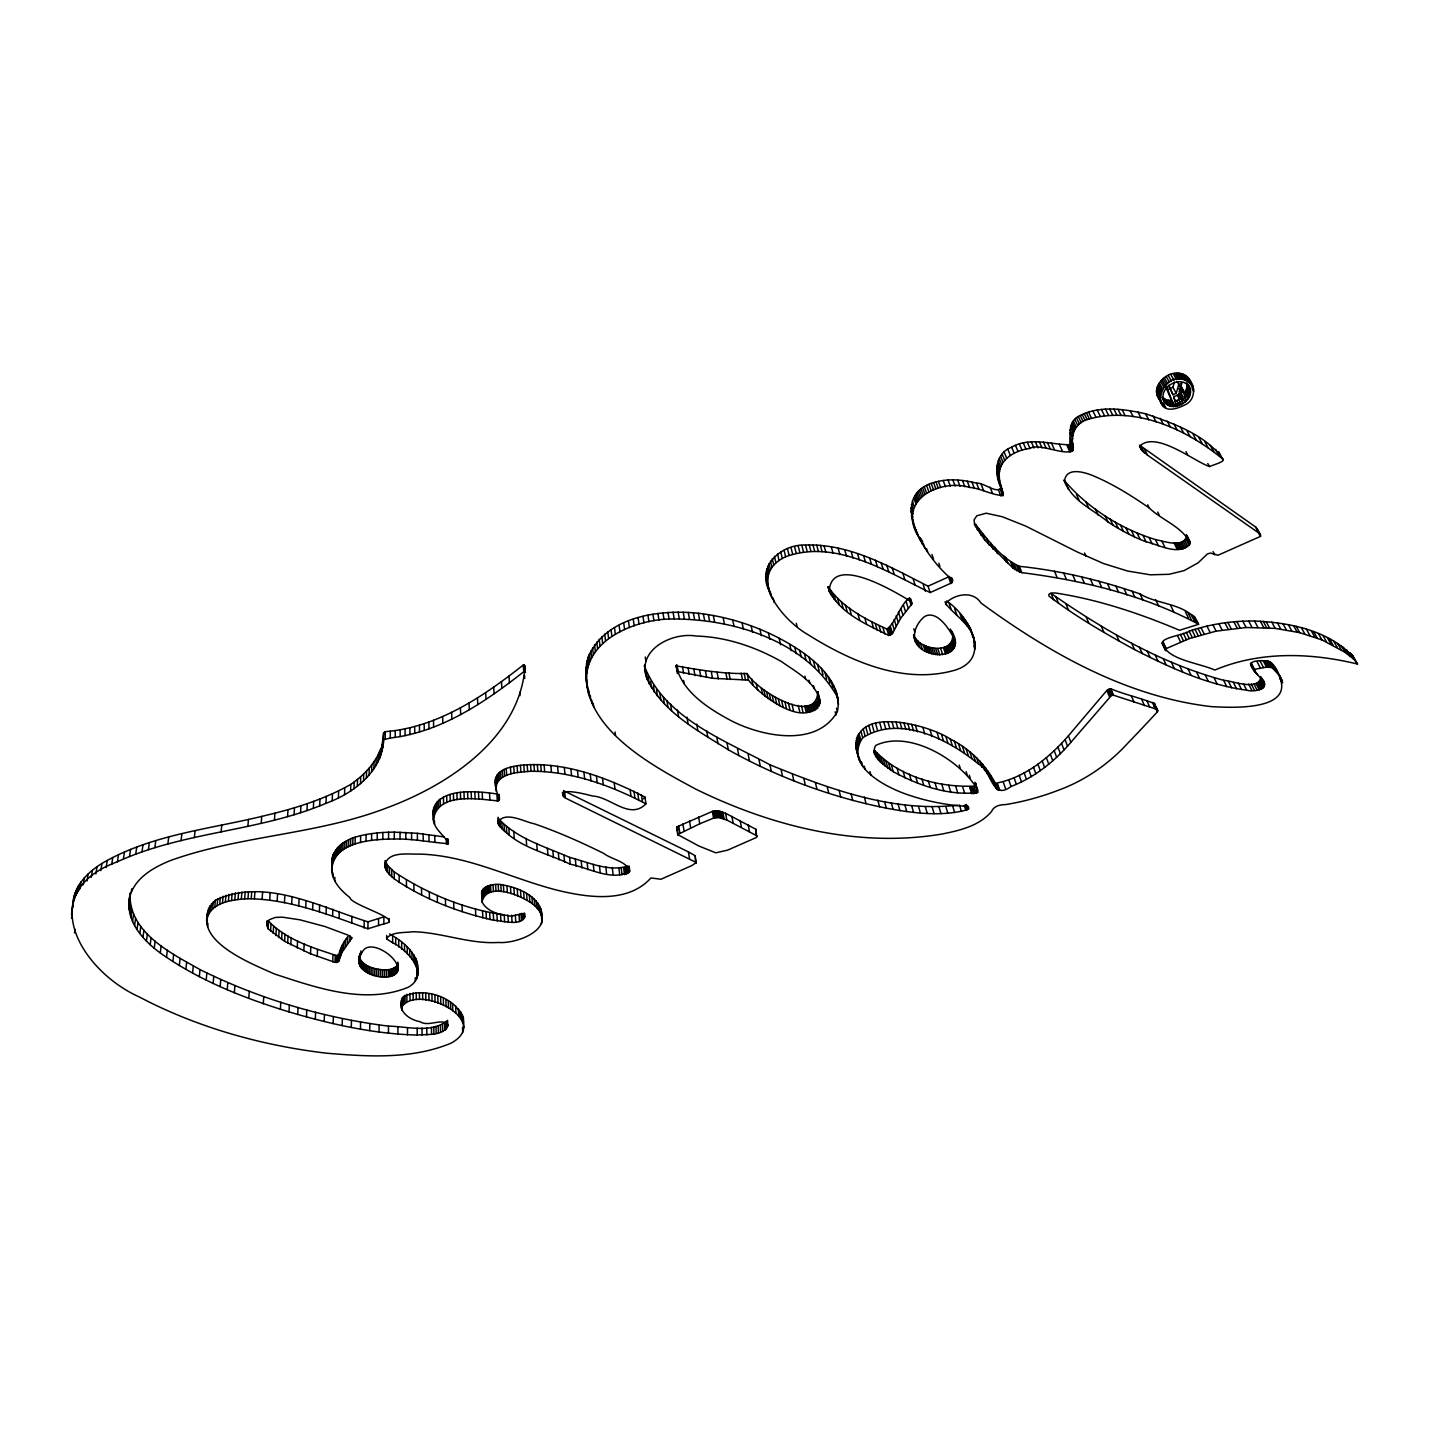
<?xml version="1.0" encoding="UTF-8"?>
<svg xmlns="http://www.w3.org/2000/svg" width="1429" height="1429" viewBox="0 0 1429 1429"><rect width="100%" height="100%" fill="white"/><g stroke="black" fill="none" stroke-linecap="round" stroke-linejoin="round"><path stroke-width="1.5" d="M392.296 975.828C412.499 966.236 370.433 934.852 362.359 952.018C349.23 969.809 378.31 981.116 392.296 975.828L392.296 968.862L396.405 966.486L398.173 963.342M206.776 919.954C210.188 901.985 232.927 899.538 247.967 898.734C289.765 899.055 329.206 915.06 367.914 928.779L383.847 923.849L383.883 916.882L368.021 921.812C320.435 907.379 264.776 876.781 215.386 900.27C182.948 937.174 249.289 962.646 274.404 973.953C316.363 987.689 364.931 1004.98 408.176 987.296C430.397 974.971 407.819 949.678 392.636 942.747L392.636 935.799L389.653 933.887M393.475 975.346L393.475 968.38M524.675 913.274C525.283 928.01 502.419 920.562 493.63 920.276C458.566 912.291 423.949 899.305 394.225 878.835L394.225 871.904L387.563 865.42L385.008 860.544M383.847 923.849C406.693 920.133 350.534 905.075 349.909 897.537C341.602 891.16 333.582 882.854 331.867 872.119C330.885 841.627 372.255 839.109 394.279 839.037L394.279 832.125L417.357 833.303L444.33 836.93M394.565 974.774L394.565 967.808M389.152 921.991L389.17 918.525M394.225 878.835L389.492 874.619L389.51 867.689M401.549 1007.499C416.518 982.509 493.541 1020.342 450.832 1043.259C411.588 1059.532 367.467 1056.692 326.026 1053.137C261.203 1045.403 197.131 1027.397 139.238 996.942C81.435 971.059 33.421 892.5 117.464 861.741C183.591 831.356 259.131 831.732 325.991 803.312C353.41 793.399 382.597 771.481 383.561 739.758L390.278 738.025L390.296 731.201C440.721 725.378 484.36 695.673 523.264 665.021L525.086 665.789C520.352 738.078 448.188 785.271 386.205 808.099C316.613 834.786 240.161 835.411 170.194 860.633C153.492 867.439 134.969 877.853 129.86 896.555C124.073 922.723 146.687 944.283 166.514 957.287C203.829 982.348 246.235 998.817 289.015 1011.893C330.706 1024.2 373.63 1033.935 417.232 1035.06C426.771 1034.007 444.401 1036.561 448.027 1024.789C442.347 1017.394 428.539 1027.433 420.126 1021.699C408.998 1019.842 396.119 1010.321 402.531 997.567C421.805 985.331 460.888 997.603 463.496 1022.449M389.795 976.525L389.813 969.559L392.296 968.862M391.046 976.221L391.064 969.255M391.76 876.781L391.778 869.85M389.492 874.619L386.687 871.172L386.723 864.241M386.509 976.793L386.544 969.827L389.813 969.559M392.636 942.747L386.652 938.924L386.67 935.459M387.527 872.351L387.563 865.42M388.545 839.127L388.581 832.214L394.279 832.125M388.456 1033.131L388.474 1026.147C323.186 1017.859 258.988 998.925 200.024 969.594C170.873 953.036 128.932 932.833 130.021 893.661L129.039 900.734M388.527 976.704L388.545 969.719M382.49 976.739L382.525 969.773C373.666 969.005 361.733 966.093 359.126 956.305M386.687 871.172L384.74 862.741M385.258 738.489L385.294 731.666L390.296 731.201M384.49 976.811L384.526 969.844L382.525 969.773M384.973 867.474L385.008 862.276M385.401 868.743L385.437 861.812M385.973 869.975L386.009 863.045M380.954 754.887L383.615 732.916L385.294 731.666M379.06 1031.97L379.114 1024.986M382.043 751.225L382.097 744.384M380.507 976.579L380.561 969.594M382.865 747.474L382.901 740.651M382.847 839.395L382.901 832.482L388.581 832.214M383.365 743.652L383.615 732.916M377.202 839.877L377.256 832.946L382.901 832.482M377.953 761.943L378.006 755.084L381.007 748.046M376.613 975.989L376.684 969.023M379.578 758.46L379.632 751.6M378.524 925.545L378.578 918.579M378.542 976.329L378.596 969.344M768.891 590.409C756.638 565.759 781.806 543.931 805.509 545.056C849.862 543.431 890.017 566.938 928.064 586.176L949.499 576.476L951.714 582.853L930.19 592.571C886.73 571.725 835.733 538.644 785.664 556.738C744.634 576.119 783.324 620.525 807.671 634.476C850.487 661.377 904.11 685.009 955.197 670.094C992.833 658.162 968.612 615.435 946.57 600.984M372.898 975.06L372.969 968.076M376.077 765.319L376.149 758.477L378.006 755.084M374.737 975.578L374.809 968.594M371.647 771.821L371.736 764.962L376.149 758.477M369.414 973.792L369.504 966.808M371.594 840.538L371.665 833.625L377.256 832.946M369.718 1030.631L369.807 1023.646M371.129 974.471L371.201 967.487M373.969 768.623L374.041 761.764M207.473 912.899L207.044 924.599M366.253 972.202L366.36 965.218M369.129 774.911L369.236 768.052L371.736 764.962M367.914 928.779L368.021 921.812M367.789 973.042L367.896 966.058M951.714 582.853L952.607 579.817C926.814 560.222 882.479 492.88 938.389 481.359C951.017 478.536 964.164 480.055 976.596 483.181C983.438 482.198 997.478 494.756 1000.872 487.468C993.923 473.785 995.102 453.225 1011.625 447.17C1029.737 436.756 1051.297 444.741 1069.839 444.741C1070.428 434.523 1067.785 420.394 1080.235 415.5C1100.384 405.247 1124.444 409.141 1145.54 413.767C1173.138 423.323 1205.737 434.541 1222.974 459.227L1222.581 461.085L1219.455 462.853L1209.452 466.533C1194.287 461.531 1155.454 430.04 1139.538 446.33L1142.7 451.296L1147.541 455.172L1259.378 533.41L1260.467 536.393L1218.026 555.238L1210.363 553.059L1207.38 553.952L1198.091 562.865L1184.123 570.6L1169.136 574.297L1150.363 574.815L1127.588 571.028L1103.724 563.615L1077.395 552.041L1025.826 526.14L1002.247 516.726L986.153 513.19L976.811 515.78L974.096 519.817L974.56 524.961L984.992 540.269L1013.107 568.206L1021.842 572.654C1082.539 580.317 1144.772 595.268 1198.592 624.294L1179.55 630.278C1139.681 613.47 1098.276 599.519 1055.406 592.981C1053.423 592.91 1047.493 592.642 1048.904 596.054C1075.644 616.578 1105.01 633.404 1134.537 649.57C1169.904 667.593 1206.987 684.866 1246.677 690.171C1254.233 692.547 1271.524 689.028 1261.682 678.114M917.829 535.643C896.983 499.864 939.925 478.483 969.612 487.414C980.973 488.254 992.78 495.756 1003.212 495.309C1002.765 488.914 999.014 482.734 999.282 476.036C998.264 459.423 1015.572 450.099 1029.97 448.456C1039.74 441.811 1072.893 460.102 1073.358 447.259C1069.982 435.684 1075.251 423.109 1087.165 419.59C1134.965 405.264 1186.463 429.164 1222.974 459.227M913.542 635.048C919.436 650.784 954.858 655.161 952.661 633.636M914.024 636.816C916.811 661.145 969.487 661.431 951.875 631.475M1064.069 480.269C1087.683 507.938 1120.479 528.819 1155.436 539.573C1164.063 541.18 1182.712 548.432 1186.927 536.143M1190.089 543.413C1183.23 527.087 1161.581 520.085 1149.202 507.92C1131.768 495.881 1113.691 484.485 1094.132 476.161C1085.736 472.552 1067.159 466.443 1064.659 480.001C1070.125 500.132 1093.167 509.438 1108.011 521.942C1119.943 529.873 1132.625 536.732 1146.058 541.752C1159.098 544.717 1179.961 556.881 1190.089 543.413L1186.91 537.179M363.466 970.273L363.573 963.289M364.109 928.028L364.216 921.062M366.431 777.912L366.538 771.053L369.236 768.052M366.02 841.449L366.128 834.518L371.665 833.625M364.806 971.273L364.913 964.289M359.286 964.521L359.411 957.537M359.715 956.894L359.786 953.393M359.733 965.736L359.858 958.752M360.34 966.897L360.447 959.913M363.555 780.806L363.68 773.929L366.538 771.053M360.858 954.393L360.912 950.892M361.108 968.022L361.233 961.038M360.465 1029.112L360.59 1022.11M362.234 969.184L362.341 962.199M360.537 783.61L360.662 776.715L363.68 773.929M360.537 842.574L360.662 835.643L366.128 834.518M359.001 963.289L359.108 955.965M351.302 1027.433L351.445 1020.431M357.357 786.289L357.5 779.394L360.662 776.715M267.098 920.615L268.098 928.761L284.603 941.336L310.522 953.804L335.029 962.378L338.637 961.538L342.031 952.268L349.873 940.979L349.998 935.745M352.749 844.789L352.909 837.858L360.662 835.643M354.035 788.862L354.196 781.967L357.5 779.394M351.748 923.223L351.909 916.257M355.106 843.95L355.249 837.019M350.623 791.309L350.784 784.432L354.196 781.967M347.586 943.64L347.765 936.656C342.317 943.729 337.798 952.339 338.637 961.538M350.516 845.7L350.694 838.769L352.909 837.858M343.657 949.303L343.853 942.3M346.407 847.719L346.586 840.788L350.694 838.769M342.192 1025.593L342.371 1018.591M345.514 946.409L345.693 939.425M348.408 846.683L348.587 839.752M339.513 958.412L339.709 951.41M342.746 849.987L342.942 843.039L346.586 840.788M344.55 794.595L344.746 787.701L350.784 784.432M340.656 955.304L340.852 948.32M344.514 848.826L344.711 841.877M342.031 952.268L342.228 945.284M336.154 962.521L336.369 955.519C312.415 947.749 285.764 939.514 268.045 920.651L267.58 927.671M339.566 852.506L339.78 845.557L342.942 843.039M336.726 962.503L336.94 955.501L338.834 954.554M337.298 962.396L337.512 955.394M339.084 918.472L339.28 911.506M341.102 851.22L341.299 844.271M338.423 797.686L338.637 790.791L344.746 787.701M336.869 855.256L337.083 848.326L339.78 845.557M333.171 1023.611L333.368 1016.608M335.029 962.378L335.243 955.376M338.155 853.845L338.369 846.915M332.957 861.491L333.171 854.542L337.083 848.326M332.957 876.584L333.064 873.101M333.743 859.847L333.975 852.899M332.618 916.168L332.832 909.183M334.654 858.257L334.886 851.309M334.779 880.836L334.886 877.37M335.708 856.739L335.922 849.791M332.743 961.878L332.975 954.876M324.204 1021.503L324.437 1014.483M332.225 800.597L332.475 793.684L338.637 790.791M331.617 869.779L333.171 854.542M331.867 872.119L331.975 858.007M332.278 863.205L332.51 856.239M1157.651 710.606L1155.204 708.802L1113.513 695.208L1111.298 695.601L1070.91 742.294C1054.691 761.335 1034.507 777.483 1011.017 786.504C991.565 801.151 992.03 770.731 978.74 764.229C948.517 739.222 899.681 714.304 862.705 737.775C842.878 767.051 888.945 789.04 911.434 795.935C926.474 800.919 942.086 803.955 957.787 805.813C960.056 805.902 973.846 805.795 966.826 809.921C940.532 816.888 912.684 813.047 886.319 808.153C831.071 797.114 777.501 777.305 728.326 749.796C698.37 730.969 663.449 712.66 647.301 679.489C635.333 650.517 671.684 631.832 696.119 636.048C726.254 636.87 755.673 646.962 781.752 661.752C796.346 672.202 817.995 683.33 819.907 703.139C804.92 729.683 760.389 695.655 748.492 680.115L747.117 673.523C723.449 674.059 698.37 669.844 676.167 665.878C682.347 692.083 708.659 708.677 731.219 720.734C762.121 736.614 816.924 747.921 837.394 711.517C842.485 687.456 822.318 666.682 804.438 653.66C773.196 631.564 736.31 617.792 698.352 613.237C658.894 609.183 605.7 616.346 588.105 657.322C572.475 723.521 648.873 763.908 695.994 789.237C771.571 826.266 858.15 848.219 942.283 833.982C959.841 830.445 979.347 825.891 991.44 811.601C993.869 805.92 999.978 804.634 1005.534 804.598C1023.414 801.687 1040.973 796.918 1057.889 790.416C1084.915 780.645 1108.94 763.943 1128.231 742.705C1138.127 732.559 1147.809 722.217 1157.401 711.803C1158.74 708.98 1154.561 706.408 1154.578 703.675C1140.556 697.906 1124.945 694.708 1110.815 688.76L1106.814 690.475L1068.41 735.792C1049.333 757.745 1024.271 778.162 995.334 783.288C985.403 764.336 969.594 748.6 950.231 739.007C928.743 724.36 847.111 702.854 857.436 753.547M326.044 913.917L326.294 906.933M325.991 803.312L326.259 796.4L332.475 793.684M317.238 956.573L317.524 949.571M315.309 1019.252L315.577 1012.232M319.382 911.738L319.649 904.753M1161.259 400.852C1148.809 390.849 1163.51 372.647 1176.46 373.201C1192.018 371.826 1200.289 395.887 1186.445 404.121C1141.271 428.236 1163.135 356.643 1192.679 385.741M319.703 805.885L319.989 798.972L326.259 796.4M310.522 953.804L310.825 946.802M312.612 909.666L312.915 902.681M313.362 808.296L313.665 801.365L319.989 798.972M306.485 1016.894L306.788 1009.874M303.823 950.946L304.163 943.944M305.735 907.719L306.056 900.717M297.714 1014.447L298.054 1007.409M297.232 947.963L297.589 940.961M306.985 810.565L307.306 803.634L313.665 801.365M298.75 905.897L299.108 898.895M290.801 944.783L291.177 937.763M289.015 1011.893L289.39 1004.855M300.554 812.708L300.912 805.76L307.306 803.634M287.658 943.086L288.051 936.084M291.659 904.218L292.034 897.233M284.603 941.336L284.996 934.316M294.07 814.726L294.463 807.778L300.912 805.76M281.602 939.496L282.013 932.476M284.442 902.717L284.853 895.715M280.388 1009.249L280.781 1002.211M278.691 937.567L279.119 930.547M287.568 816.62L287.979 809.689L294.463 807.778M587.194 687.135C579.942 642.3 632.207 620.168 669.094 619.007C731.559 618.078 805.76 639.978 837.68 697.495M277.119 901.413L277.548 894.411M275.886 935.531L276.315 928.511M273.171 933.387L273.618 926.367M270.581 931.136L271.028 924.116M747.117 673.523C755.066 688.957 815.905 727.486 817.906 691.636M266.937 925.331L267.169 921.83M267.187 926.528L267.527 921.258M274.457 820.157L274.904 813.208L287.979 809.689M269.67 900.306L270.135 893.304M263.293 1003.783L263.758 996.727M268.098 928.761L268.563 921.741M262.096 899.43L262.579 892.428M261.221 823.372L261.721 816.406L274.904 813.208M248.771 998.353L249.271 991.297M72.647 907.415C72.254 885.891 89.545 869.761 107.211 860.454C154.761 834.429 209.849 828.945 261.721 816.406M254.398 898.805L254.916 891.785M251.218 898.716L251.736 891.696M247.967 898.734L248.503 891.714M234.356 992.637L234.928 985.581M247.896 826.355L248.45 819.389M244.663 898.859L245.216 891.839M241.34 899.091L241.912 892.071M238.036 899.466L238.607 892.446M227.229 989.654L227.818 982.598M234.767 899.948L235.356 892.929M1164.403 645.372C1154.543 638.424 1184.498 635.065 1189.178 631.207C1210.167 624.08 1232.405 620.704 1254.555 621.043C1289.708 622.472 1329.667 630.421 1353.942 657.751M231.534 900.574L232.141 893.536M220.155 986.582L220.763 979.508M228.39 901.324L228.997 894.304M222.442 903.253L223.085 896.233M225.353 902.217L225.978 895.197M219.691 904.45L220.334 897.412M213.135 983.384L213.778 976.329M217.101 905.79L217.762 898.77M212.564 908.969L213.243 901.931M206.187 980.08L206.866 973.024M221.102 831.964L221.763 824.98M214.725 907.308L215.386 900.27M207.616 926.903L207.955 923.366M209.027 912.809L209.706 905.772M210.67 910.809L211.331 903.771M199.328 976.668L200.024 969.594M206.758 922.294L207.848 910.541M207.902 915.203L208.58 908.165M192.558 973.095L193.29 966.022M386.652 938.924C390.171 931.708 405.014 932.815 412.945 931.744C441.668 932.297 469.284 944.247 498.274 942.461C518.548 944.194 561.258 926.51 532.392 903.753C520.495 895.304 487.432 881.014 481.966 901.895C486.771 911.13 497.864 914.435 507.527 915.453C512.993 918.258 521.639 910.577 524.907 916.704M185.895 969.38L186.627 962.306M194.344 837.626L195.094 830.624M541.359 924.134C546.825 900.466 523.139 888.606 503.419 885.051C496.059 882.8 477.84 885.48 482.573 896.662M179.322 965.522L180.09 958.448M433.398 819.603C428.968 785.7 476.643 790.916 497.685 794.077L498.06 800.901C478.036 799.168 437.81 791.63 433.398 819.603C433.969 829.642 445.669 835.894 448.349 843.682C430.576 842.467 412.409 838.519 394.279 839.037M172.855 961.503L173.659 954.411M181.054 840.681L181.858 833.679M166.514 957.287L167.336 950.214M160.316 952.893L161.155 945.819M384.705 866.206C386.902 850.577 408.212 854.56 419.554 854.095C469.391 855.364 514.011 880.085 561.722 891.285C591.124 897.966 628.76 902.556 650.909 877.96L661.002 879.246L691.975 865.51L696.227 862.491L565.277 797.971C554.523 785.611 588.998 795.078 592.553 796.024C610.397 796.739 629.742 820.46 645.926 803.848L644.997 797.096C606.986 777.555 563.937 761.068 520.424 765.301C511.761 766.676 500.293 768.159 496.149 777.09C492.183 784.86 499.757 794.846 498.06 800.901M167.872 843.985L168.729 836.965M154.243 948.302L155.1 941.229M1053.673 599.769L1051.083 593.41C1103.974 630.189 1160.955 663.431 1223.617 680.275C1233.209 680.99 1259.324 691.69 1260.878 676.524M150.206 944.765L151.081 937.674M146.437 941.104L147.348 934.012M154.868 847.629L155.761 840.591M142.989 937.353L143.9 930.261M148.42 849.594L149.348 842.556M139.846 933.494L140.756 926.421M137.041 929.582L137.97 922.491M132.558 921.526L133.522 914.435M142.043 851.666L142.989 844.628M134.594 925.581L135.559 918.49M130.932 917.418L131.897 910.327M266.866 924.134L269.206 919.758L275.279 917.454L282.245 917.15L299.911 919.812L324.901 926.51L347.854 935.048L352.195 937.871L349.873 940.979M128.771 904.914L129.753 897.841M129.86 896.555L130.343 893.018M135.755 854.024L136.737 846.968M129.003 909.112L129.985 902.021M131.236 892.393L131.718 888.856M129.735 913.274L130.7 906.182M1184.48 393.332L1186.838 388.206L1186.677 382.865M1162.813 398.834C1169.511 417.054 1199.967 399.03 1187.678 384.133M129.539 856.471L130.539 849.433M977.65 792.577L975.56 783.199L977.65 792.577C948.713 795.971 918.525 785.468 893.214 771.66C885.623 765.89 869.028 756.834 875.709 745.42C909.273 729.344 960.359 760.014 977.686 789.773M123.43 859.043L124.448 851.988M117.464 861.741L118.5 854.685M111.676 864.563L112.748 857.489M106.121 867.528L107.211 860.454M100.852 870.636L101.941 863.563M95.868 873.923L96.993 866.831M91.26 877.37L92.403 870.279M954.84 640.085C949.999 629.885 936.942 609.183 924.402 616.649C917.829 622.222 912.72 631.261 915.042 640.049M87.044 880.996L88.187 873.905M74.522 932.887L75.112 929.332M83.257 884.819L84.418 877.728M78.506 890.928L79.685 883.837M79.97 888.838L81.131 881.747M71.718 910.809L74.504 895.072M71.45 914.524L72.039 910.97M74.058 899.823L75.255 892.714M71.486 918.24L72.075 914.685M74.951 897.519L76.13 890.41M75.987 895.268L77.184 888.159M77.184 893.071L78.363 885.962M1182.444 397.083L1180.872 394.065L1173.709 396.69L1175.424 401.299L1182.444 397.083L1180.765 394.082M416.821 978.651C422.52 959.931 407.944 944.462 392.636 935.799M694.905 856.739L695.137 855.721L688.439 851.898L564.634 791.184L565.277 797.971M645.926 803.848C610.665 785.361 571.35 771.035 531.052 771.285C518.763 772.267 496.077 772.589 495.809 789.308M757.299 836.036L726.789 820.014L718.644 817.531L713.571 818.12L699.746 823.765L677.685 834.607L698.995 846.057L715.786 852.827L727.683 850.112L756.655 837.376L755.995 829.32L725.575 813.28L717.447 810.797L712.392 811.386L676.703 826.962L678.9 829.785M629.76 871.136C626.706 861.294 611.326 859.329 603.86 853.488C581.228 842.235 558.06 831.964 534.124 823.729C523.961 821.836 505.259 810.529 497.703 822.372C512.779 846.218 545.878 852.434 570.242 864.206C588.248 867.599 613.041 882.175 629.76 871.136L629.117 866.028M1168.475 385.526L1172.995 394.761L1176.228 393.279L1172.923 387.295L1174.406 382.043M1176.228 393.279L1178.746 384.508L1177.067 381.525M828.016 587.051C837.108 612.505 866.296 624.151 888.82 635.494L892.536 633.369L900.466 618.561L911.702 604.199L910.612 598.68M677.328 673.595L678.132 671.666L712.499 678.275L748.492 680.115M829.838 593.089L828.106 586.622C841.699 607.111 865.081 619.025 886.873 629.01C896.68 621.901 899.109 605.717 909.648 597.769M755.995 829.32L756.012 834.018M1257.02 530.195L1255.93 527.212L1139.592 445.187L1142.7 451.296M644.997 797.096L643.389 798.882M1165.421 648.945C1173.745 660.377 1201.593 664.003 1214.846 670.04C1259.896 650.981 1310.786 652.678 1357.55 664.056L1354.478 659.805L1345.011 652.285L1321.95 639.906L1299.711 632.672L1275.15 628.385L1246.07 627.51L1216.097 631.154L1189.285 638.584L1165.421 648.945L1162.474 642.568M388.474 1026.147C407.14 1026.379 431.111 1033.596 447.098 1020.806L447.277 1027.755M1153.989 706.051L1154.578 703.675M1264.129 682.883C1257.877 672.434 1237.443 659.894 1264.647 660.716C1272.882 660.377 1276.99 669.79 1279.366 676.328C1294.924 711.803 1229.136 707.516 1211.453 706.64C1126.391 696.816 1048.957 652.749 980.955 603.002C972.899 590.07 953.929 594.268 945.587 603.467C954.554 615.149 969.576 623.544 974.149 638.638M498.828 825.39L498.435 818.549C516.816 838.716 545.146 846.683 569.617 857.364C587.944 862.044 609.111 872.279 627.831 866.01L628.689 872.815M390.278 738.025C440.882 732.166 484.699 702.443 523.764 671.719L525.604 672.487M1282.67 682.687L1279.455 675.47L1271.881 667.539L1266.487 667.129L1254.483 669.361L1254.376 671.469M1166.1 386.562L1167.743 389.545L1172.923 387.295M1178.746 384.508L1181.908 383.061L1179.032 392.118C1193.126 389.76 1180.979 406.086 1173.334 404.478L1165.868 387.295M876.477 756.995L874.691 750.386C899.413 777.251 940.3 788.022 975.543 785.986M644.497 666.2C664.539 718.019 724.432 740.186 769.945 764.783C829.016 788.879 892.875 812.619 957.734 805.17M1170.44 403.085L1172.048 402.924M1165.475 403.228L1162.224 397.226L1166.493 399.959L1172.03 400.477L1175.317 406.497M384.526 969.844L386.544 969.827M394.225 871.904C427.075 893.714 465.05 909.398 504.241 914.864L504.633 921.759M977.74 530.338L975.364 524.032C987.618 539.805 1000.889 557.935 1019.341 566.313C1060.532 570.6 1100.991 580.37 1140.056 593.928C1157.865 605.056 1188.839 603.163 1198.592 624.294M1179.568 385.723L1185.481 394.297M911.648 601.895C897.662 593.428 831.249 552.255 829.177 591.356M922.687 541.627L920.115 537.643L922.259 543.985M1189.357 387.116C1181.247 373.612 1156.865 388.134 1164.439 401.835M1352.656 655.482L1357.55 664.056M1351.816 654.464L1355.424 660.77M1350.869 653.5L1354.478 659.805M1349.869 652.571L1353.477 658.876M1346.779 649.945L1350.369 656.25M1343.26 647.283L1346.85 653.571M1341.438 645.979L1345.011 652.285M1187.749 377.399L1193.233 387.116M1186.767 376.399L1193.59 388.527M1185.677 375.541L1189.053 381.489M1191.232 385.508L1193.769 389.974M1337.633 643.479L1341.206 649.766M1184.48 374.809L1187.856 380.757M1192.09 388.456L1193.787 391.439M1182.837 374.076L1186.213 380.025M1333.668 641.085L1337.222 647.373M1181.444 373.648L1184.802 379.596M1187.517 384.347L1190.053 388.831M1187.035 384.633L1190.411 390.599M1179.604 373.308L1182.962 379.257M1187.088 386.419L1190.446 392.403M1329.506 638.799L1333.061 645.086M1186.838 388.206L1190.196 394.19M1327.38 637.691L1330.917 643.997M1178.05 373.183L1181.408 379.132M1186.302 389.974L1189.678 395.958M1188.589 378.524L1190.393 384.008M1176.46 373.201L1179.8 379.149M1322.986 635.601L1326.523 641.889M1185.516 391.689L1188.874 397.673M1174.834 373.362L1178.175 379.31M1218.58 451.76L1223.01 460.084M1180.533 386.116L1184.373 392.457M1187.821 399.316L1181.604 387.152M1215.632 449.331L1219.634 456.065M1173.191 373.648L1176.514 379.614M1318.431 633.619L1321.95 639.906M1180.408 387.205L1182.908 391.689M1182.176 390.867L1184.677 395.351M1179.675 388.599L1181.336 391.6M1184.034 396.369L1186.534 400.852M1257.073 528.498L1260.521 534.678M1170.69 374.362L1174.013 380.31M1178.925 388.706L1180.604 391.689M1210.309 445.473L1213.685 451.546M1255.93 527.212L1260.717 535.911M1180.961 393.189L1182.623 396.172M1313.751 631.779L1317.252 638.066M1257.877 531.749L1260.467 536.393M1182.533 397.78L1185.034 402.263M1311.34 630.903L1314.841 637.191M1179.104 393.636L1181.604 398.137M1168.207 375.398L1171.512 381.347M1178.514 394.1L1181.015 398.584M1204.772 441.65L1208.13 447.724M1180.836 399.03L1183.337 403.532M1177.139 394.886L1179.622 399.37M1306.445 629.242L1309.929 635.548M1166.225 376.47L1169.529 382.436M1178.943 400.138L1181.444 404.639M1199.02 437.881L1202.378 443.937M1168.922 385.276L1172.995 394.761M1164.385 377.703L1167.672 383.669M1176.907 401.013L1179.389 405.514M1301.408 627.742L1304.873 634.029M1163.027 378.792L1166.296 384.758M1173.781 398.298L1175.424 401.299M1193.072 434.202L1196.395 440.257M1174.852 401.638L1177.335 406.14M1207.773 463.478L1209.452 466.533M1161.759 379.953L1165.046 385.937M1296.264 626.366L1299.711 632.672M1160.634 381.204L1163.903 387.17M1186.91 430.647L1190.214 436.702M1293.638 625.741L1297.085 632.047M1170.083 400.567L1173.37 406.568M1159.366 382.829L1162.634 388.813M1168.225 400.388L1171.512 406.39M1158.526 384.187L1161.777 390.171M1166.493 399.959L1169.762 405.961M1288.315 624.598L1291.745 630.903M1157.794 385.58L1161.045 391.564M1180.533 427.253L1183.819 433.309M1164.885 399.28L1168.154 405.3M1157.222 387.009L1160.473 393.011M1163.456 398.369L1166.725 404.371M1156.722 388.831L1159.973 394.815M1156.49 390.296L1159.741 396.28M1282.903 623.616L1286.314 629.903M1163.277 403.049L1165.707 407.569M1173.959 424.038L1177.228 430.093M1250.357 663.663L1257.734 675.202M1156.436 391.76L1159.687 397.744M1162.081 402.353L1164.51 406.854M1160.169 399.995L1163.42 406.015M1156.686 393.922L1162.438 405.05M1157.079 395.351L1161.581 403.943M1185.945 451.618L1187.588 454.654M1277.383 622.776L1280.777 629.064M1167.171 421.055L1170.405 427.092M1271.792 622.097L1275.15 628.385M1160.169 418.322L1163.385 424.359M1266.112 621.579L1269.452 627.885M1263.254 621.383L1266.576 627.688M1152.953 415.875L1156.15 421.93M1260.36 621.222L1263.7 627.527M1254.555 621.043L1257.859 627.349M1145.54 413.767L1148.702 419.804M1276.133 669.129L1281.742 679.686M1278.973 674.81L1282.277 681.169M1274.257 666.521L1277.58 672.863M1279.58 677.882L1282.063 682.651M1271.578 663.074L1275.615 670.451M1213.06 551.612L1214.686 554.72M1270.703 662.27L1274.025 668.611M1248.696 621.043L1251.983 627.349M1269.702 661.645L1273.007 667.986M1268.595 661.198L1271.881 667.539M1267.362 660.895L1270.649 667.236M1137.931 411.999L1141.056 418.036M1266.04 660.752L1269.345 667.093M1264.647 660.716L1267.952 667.057M1242.801 621.204L1246.07 627.51M1263.2 660.787L1266.487 667.129M1260.182 661.163L1263.468 667.522M1130.107 410.623L1133.215 416.661M1236.871 621.561L1240.104 627.867M1257.109 661.752L1260.378 668.111M1233.888 621.794L1237.121 628.117M1144.415 449.081L1147.541 455.172M1261.253 678.061L1264.504 684.437M1261.289 678.918L1264.522 685.295M1219.187 452.421L1219.598 453.993M1261.164 679.847L1264.415 686.224M1187.374 536.322L1189.875 541.341M1186.249 534.607L1190.089 542.359M1260.717 680.793L1263.968 687.153M1122.104 409.676L1125.177 415.714M1141.092 446.562L1144.2 452.671M1251.25 663.002L1254.483 669.361M1250.786 663.288L1255.359 672.791M1260.056 681.562L1263.29 687.938M1186.606 538.233L1189.768 544.467M1139.824 446.741L1141.378 449.796M1259.199 682.187L1262.432 688.564M1185.945 539.305L1189.107 545.539M1227.904 622.419L1231.119 628.742M1258.217 682.705L1261.45 689.082M1184.57 540.43L1187.713 546.664M1257.145 683.098L1260.36 689.475M1118.014 409.373L1121.086 415.428M1256.02 683.419L1259.253 689.796M1224.921 622.812L1228.118 629.135M1183.158 541.323L1186.302 547.557M1253.894 683.848L1257.109 690.225M1181.694 542.02L1184.837 548.254M1113.888 409.194L1116.942 415.232M1180.211 542.52L1183.355 548.754M1251.25 683.991L1254.466 690.368M1178.711 542.841L1181.837 549.075M1218.937 623.723L1222.099 630.046M1248.642 684.009L1251.84 690.386M1177.174 543.02L1180.3 549.272M1109.708 409.123L1112.744 415.178M1175.638 543.074L1178.764 549.325M1174.084 543.02L1177.192 549.272M1157.722 512.1L1159.258 515.19M1243.498 683.794L1246.677 690.171M1212.935 624.812L1216.097 631.154M1105.492 409.194L1108.511 415.25M1238.425 683.258L1241.587 689.653M1101.437 409.498L1104.438 415.535M1147.683 504.83L1149.202 507.92M1206.969 626.116L1210.095 632.458M1233.423 682.473L1236.567 688.849M1097.186 410.016L1100.151 416.071M1161.973 541.269L1165.046 547.521M1228.493 681.454L1231.619 687.831M1201.003 627.617L1204.111 633.958M915.703 529.319L919.901 539.876M1194.715 616.846L1197.806 623.187M1193.679 615.917L1196.77 622.24M1092.828 410.837L1095.793 416.893M1155.436 539.573L1158.49 545.824M1192.447 615.113L1195.537 621.436M1223.617 680.275L1226.725 686.67M1191.071 614.399L1194.144 620.74M1198.038 628.438L1201.128 634.78M1188.124 613.112L1191.214 619.436M1195.073 629.314L1198.145 635.655M1088.487 411.981L1091.417 418.036M1185.355 611.701L1188.41 618.025M1149.148 537.643L1152.167 543.895M1192.125 630.225L1195.18 636.584M1086.344 412.695L1089.273 418.768M1214.025 677.668L1217.115 684.044M1143.057 535.518L1146.058 541.752M1189.178 631.207L1192.233 637.548M1084.254 413.517L1087.165 419.59M1082.2 414.464L1085.111 420.519M1186.249 632.243L1189.285 638.584M1205.219 674.917L1208.273 681.294M1137.162 533.178L1140.146 539.412M1080.235 415.5L1083.146 421.573M1170.69 605.521L1173.709 611.844M1183.319 633.315L1186.356 639.674M1078.341 416.679L1081.235 422.752M1131.446 530.659L1134.43 536.893M1180.408 634.44L1183.444 640.799M1076.555 417.982L1079.431 424.056M1196.537 671.987L1199.574 678.382M1177.532 635.619L1180.533 641.978M1074.876 419.429L1077.752 425.503M1125.909 527.962L1128.856 534.196M1073.304 421.001L1076.18 427.092M1072.286 422.484L1075.162 428.575M1120.532 525.104L1123.462 531.338M1155.614 599.591L1158.58 605.914M1188.035 668.897L1191.036 675.274M1071.5 423.966L1074.358 430.058M1070.893 425.431L1073.733 431.522M1115.281 522.103L1118.192 528.337M1070.446 426.878L1073.304 432.987M1069.999 429.772L1072.84 435.881M1179.657 665.646L1182.623 672.023M1069.946 432.63L1072.786 438.739M1110.137 518.959L1113.048 525.193M1070.392 438.31L1073.233 444.437M1105.117 515.708L1108.011 521.942M1070.517 441.15L1073.358 447.259M1163.152 641.996L1166.1 648.355M1162.759 642.282L1165.707 648.659M1140.056 593.928L1142.986 600.251M1171.405 662.234L1174.352 668.629M1070.357 443.972L1073.179 450.099M1162.277 642.836L1165.85 650.802M1070.16 444.383L1072.983 450.51M1162.152 643.354L1165.421 650.409M1069.839 444.741L1072.679 450.867M1068.999 445.33L1071.821 451.457M1068.017 445.687L1070.839 451.814M1067.106 445.794L1069.928 451.921M1095.346 508.885L1098.186 515.101M1132.107 591.231L1135.001 597.554M1163.26 658.68L1166.189 665.074M1085.808 501.722L1088.63 507.938M1059.318 444.294L1062.104 450.421M1155.239 655L1158.133 661.377M1124.034 588.605L1126.892 594.928M1147.308 651.177L1150.184 657.572M1076.394 494.363L1079.199 500.561M1051.387 442.936L1054.155 449.081M1115.817 586.069L1118.657 592.392M1139.467 647.23L1142.325 653.625M1047.386 442.401L1050.136 448.545M1065.748 483.27L1068.517 489.468M1063.926 480.269L1065.998 484.949M1107.475 583.621L1110.297 589.945M1043.384 442.008L1046.099 448.134M1131.697 643.193L1134.537 649.57M1039.365 441.757L1042.063 447.902M1154.168 703.229L1157.669 711.178M1153.614 702.872L1157.401 711.803M1099.008 581.281L1101.795 587.605M1152.363 702.353L1155.204 708.802M1084.593 552.987L1085.986 556.131M1035.328 441.722L1038.026 447.849M1146.951 700.853L1149.773 707.284M1116.371 634.78L1119.157 641.157M1031.327 441.883L1033.989 448.027M1090.381 579.049L1093.149 585.372M1141.664 699.263L1144.468 705.712M1027.326 442.311L1029.97 448.456M1081.628 576.905L1084.361 583.228M1023.343 443.026L1025.986 449.17M1101.223 626.027L1103.974 632.404M1131.321 695.905L1134.09 702.336M1019.395 444.044L1022.021 450.206M1072.732 574.887L1075.412 581.21M1015.483 445.419L1018.091 451.564M1086.201 616.971L1088.898 623.348M1011.625 447.17L1014.215 453.315M1063.676 572.975L1066.338 579.299M1110.815 688.76L1113.513 695.208M1110.262 688.707L1112.959 695.155M1109.69 688.76L1112.387 695.208M1108.6 689.153L1111.298 695.601M1007.82 449.313L1010.392 455.476M1107.618 689.76L1110.315 696.209M1106.814 690.475L1109.511 696.923M1054.477 571.189L1057.103 577.53M1004.087 451.886L1006.641 458.048M1065.927 603.86L1068.57 610.237M1002.14 454.047L1004.676 460.209M1000.532 456.244L1003.069 462.407M999.246 458.459L1001.765 464.639M1055.96 597L1058.567 603.36M998.246 460.71L1000.782 466.89M997.531 462.978L1000.05 469.176M997.067 465.265L999.586 471.463M996.817 467.551L999.335 473.749M996.781 469.837L999.282 476.036M996.906 472.124L999.425 478.322M997.21 474.392L999.711 480.608M998.156 478.876L1000.657 485.092M999.425 483.252L1001.943 489.468M1000.872 487.468L1003.372 493.684M1000.675 488.003L1003.176 494.22M1000.711 489.075L1003.212 495.309M1000.425 489.647L1002.926 495.881M998.442 489.897L1000.943 496.131M990.029 487.093L992.494 493.327M1019.341 566.313L1021.842 572.654M1017.984 566.027L1020.485 572.368M1016.734 565.652L1019.216 571.993M1014.447 564.634L1016.93 570.975M1012.446 563.33L1014.929 569.671M981.169 484.395L983.599 490.629M1010.625 561.865L1013.107 568.206M1005.516 557.078L1007.963 563.419M976.596 483.181L979.008 489.397M1003.64 555.631L1006.087 561.972M971.952 482.091L974.346 488.325M1068.41 735.792L1070.91 742.294M994.977 547.325L997.406 553.648M766.766 581.407L770.624 595.375M967.237 481.18L969.612 487.414M990.708 543.02L993.119 549.343M1065.052 739.633L1067.534 746.152M986.582 538.572L988.975 544.896M962.467 480.483L964.825 486.717M982.598 533.964L984.992 540.269M1061.551 743.419L1064.016 749.921M978.847 529.123L981.223 535.428M957.662 480.019L960.002 486.253M1057.96 747.117L1060.407 753.637M1167.743 389.545L1173.334 404.478M1054.227 750.725L1056.656 757.263M952.839 479.84L955.161 486.074M1050.369 754.244L1052.78 760.782M948.016 479.983L950.321 486.217M1046.367 757.656L1048.761 764.193M943.194 480.466L945.462 486.717M1042.223 760.96L1044.599 767.498M970.702 628.921L972.863 637.298M938.389 481.359L940.657 487.593M935.995 481.948L938.246 488.2M1037.936 764.14L1040.294 770.678M933.619 482.663L935.87 488.897M1033.506 767.159L1035.846 773.714M931.261 483.484L933.494 489.736M928.921 484.413L931.136 490.665M1028.898 770.052L1031.22 776.608M926.599 485.485L928.796 491.737M924.277 486.664L926.492 492.934M1024.129 772.785L1026.433 779.341M922.58 487.682L924.777 493.952M969.148 625.759L971.381 632.207M972.667 635.566L974.917 642.014M920.99 488.825L923.17 495.095M973.989 640.531L975.114 643.764M951.643 577.584L952.75 580.781M967.254 622.705L969.487 629.153M974.078 642.3L975.203 645.533M951.303 578.674L952.411 581.853M974.024 644.104L975.15 647.337M965.075 619.739L967.308 626.188M1019.199 775.34L1021.467 781.913M919.508 490.093L921.687 496.363M973.828 645.944L974.953 649.177M962.682 616.864L964.914 623.312M948.606 577.209L950.821 583.586M918.132 491.469L920.312 497.739M960.109 614.077L962.342 620.508M916.882 492.934L919.043 499.203M1014.072 777.733L1016.341 784.289M915.739 494.47L917.9 500.739M938.835 563.222L939.925 566.402M954.679 608.683L956.876 615.095M914.721 496.059L916.864 502.347M913.81 497.721L915.953 503.99M949.16 603.502L951.357 609.915M931.958 554.523L933.584 559.293M1008.767 779.93L1011.017 786.504M912.345 501.097L914.471 507.384M945.087 601.68L946.177 604.896M911.345 504.526L913.47 510.814M926.528 548.665L927.6 551.844M923.223 543.199L924.831 547.968M910.809 507.867L912.952 514.172M1003.265 781.931L1005.48 788.504M951.482 630.993L955.447 642.318M910.773 511.028L912.899 517.334M953.25 637.03L955.429 643.497M950.374 628.992L952.018 633.833M953.072 638.263L955.251 644.729M911.416 515.815L913.542 522.139M952.732 639.495L954.911 645.962M912.488 520.46L916.043 531.284M952.232 640.746L954.393 647.212M951.571 641.943L953.75 648.409M950.767 643.104L952.929 649.57M997.567 783.735L999.764 790.308M949.821 644.175L951.982 650.642M996.299 783.646L998.496 790.219M496.56 786.629L495.434 782.485M995.334 783.288L997.531 789.862M948.713 645.14L950.874 651.606M994.62 782.717L996.799 789.29M994.048 781.985L996.245 788.558M993.173 780.27L995.37 786.843M928.064 586.176L930.19 592.571M992.208 778.626L994.388 785.2M947.481 645.926L949.642 652.41M990.154 774.768L992.333 781.341M987.85 771.053L990.029 777.626M946.177 646.605L948.32 653.071M985.349 767.498L987.51 774.054M944.801 647.141L946.945 653.625M982.616 764.068L984.795 770.642M923.241 584.765L925.349 591.159M943.408 647.587L945.534 654.071M979.705 760.8L981.866 767.373M940.55 648.194L942.676 654.678M976.579 757.656L978.74 764.229M973.292 754.655L975.435 761.21M937.746 648.534L939.871 655.018M969.809 751.761L971.952 758.335M913.149 578.906L915.239 585.318M935.656 648.391L937.763 654.875M933.637 648.141L935.727 654.625M966.183 748.992L968.308 755.566M931.69 647.801L933.78 654.286M974.953 782.199L977.865 791.148M962.396 746.349L964.504 752.904M929.815 647.337L931.887 653.821M974.167 786.611L976.275 793.202M969.291 775.197L970.345 778.483M928.01 646.783L930.083 653.267M972.667 787.004L974.774 793.595M958.466 743.794L960.574 750.368M902.824 573.225L904.879 579.638M926.296 646.122L928.368 652.606M966.129 771.642L967.183 774.929M971.131 787.183L973.238 793.774M910.934 600.162L911.952 603.377M910.166 599.376L911.702 604.199M924.652 645.372L926.724 651.856M969.63 787.2L971.738 793.792M909.076 598.626L911.13 605.056M954.411 741.365L956.501 747.921M923.098 644.533L925.152 651.017M959.216 764.997L960.252 768.302M920.205 642.603L922.259 649.088M950.231 739.007L952.303 745.581M906.2 601.788L908.219 608.218M917.65 640.353L919.687 646.837M913.792 628.796L914.81 632.029M962.646 786.843L964.736 793.434M915.417 637.834L917.454 644.3M945.927 736.757L947.999 743.33M967.487 805.509L968.523 808.814M913.649 635.28L915.578 641.532M892.178 567.795L894.179 574.19M966.2 804.473L967.755 809.421M903.45 605.11L905.468 611.541M401.513 1000.532L402.031 1003.408M965.289 804.974L966.826 809.921M964.253 805.402L965.808 810.35M941.532 734.595L943.587 741.169M900.877 608.54L902.878 615.006M955.644 786.164L957.698 792.756M886.712 565.187L888.695 571.582M937.049 732.505L939.085 739.079M959.431 804.938L961.485 811.547M898.466 612.094L900.466 618.561M881.121 562.669L883.086 569.064M948.642 785.182L950.678 791.791M896.215 615.738L898.198 622.204M930.065 729.915L932.065 736.471M952.625 805.92L954.643 812.529M894.161 619.436L896.126 625.902M875.423 560.239L877.37 566.634M941.711 783.949L943.712 790.559M892.268 623.151L894.232 629.635M922.848 727.45L924.831 734.024M945.802 806.581L947.802 813.208M890.571 626.902L892.536 633.369M869.582 557.917L871.511 564.312M889.945 627.724L891.91 634.208M889.034 628.385L890.981 634.869M934.905 782.467L936.888 789.058M887.963 628.849L889.91 635.316M886.873 629.01L888.82 635.494M915.435 725.289L917.382 731.844M938.978 806.956L940.961 813.565M863.616 555.702L865.51 562.097M882.89 627.456L884.819 633.94M911.648 724.342L913.595 730.916M928.261 780.734L930.225 787.343M879.067 625.741L880.978 632.225M907.808 723.521L909.737 730.094M932.172 807.028L934.119 813.655M857.489 553.63L859.365 560.025M921.848 778.805L923.795 785.414M875.37 623.901L877.263 630.385M903.914 722.824L905.843 729.397M871.761 621.954L873.637 628.438M851.202 551.683L853.059 558.06M925.349 806.849L927.26 813.476M899.984 722.288L901.895 728.861M915.721 776.679L917.65 783.288M896.001 721.931L897.894 728.504M864.759 617.846L866.617 624.312M909.362 774.054L911.255 780.663M844.735 549.861L846.575 556.256M918.525 806.42L920.419 813.065M891.982 721.752L893.857 728.326M903.128 771.285L905.004 777.894M857.811 613.559L859.651 620.043M887.927 721.77L889.785 728.343M911.702 805.795L913.578 812.422M838.108 548.218L839.913 554.613M883.819 722.02L885.676 728.594M897.108 768.302L898.966 774.911M904.896 804.956L906.754 811.601M849.433 607.897L851.237 614.363M831.267 546.718L833.053 553.112M879.675 722.485L881.514 729.076M891.374 765.033L893.214 771.66M845.325 604.949L847.129 611.416M888.624 763.282L890.463 769.892M898.091 803.955L899.931 810.6M875.513 723.217L877.335 729.808M885.998 761.425L887.82 768.034M841.359 601.841L843.146 608.307M883.461 759.46L885.283 766.069M824.033 545.664L825.801 552.058M837.59 598.519L839.359 604.985M872.047 724.289L873.851 730.88M881.068 757.388L882.872 763.997M878.799 755.191L880.603 761.8M891.303 802.794L893.125 809.439M834.089 594.911L835.84 601.377M820.353 545.289L822.104 551.683M876.656 752.851L878.46 759.46M868.832 725.646L870.618 732.237M832.446 592.999L834.197 599.448M830.892 590.981L832.643 597.429M873.762 751.065L874.655 754.369M829.445 588.855L831.196 595.304M865.885 727.254L867.671 733.845M816.656 545.021L818.388 551.415M884.533 801.508L886.319 808.153M863.259 729.094L865.027 735.703M812.94 544.878L814.655 551.272M860.955 731.166L862.705 737.775M877.781 800.115L879.549 806.76M869.957 771.553L870.833 774.875M809.225 544.878L810.922 551.29M859.025 733.452L860.776 740.061M858.204 734.667L859.954 741.276M857.507 735.935L859.24 742.544M856.9 737.239L858.633 743.848M864.277 766.158L865.134 769.481M805.509 545.056L807.189 551.451M856.4 738.579L858.15 745.188M856.007 740.633L857.739 747.242M861.455 761.568L862.759 766.533M855.757 742.616L857.489 749.225M859.008 756.816L860.74 763.443M855.685 744.563L857.418 751.172M855.757 746.456L857.471 753.065M855.971 748.296L859.168 760.174M801.83 545.414L803.491 551.808M864.366 797.078L866.081 803.723M835.983 690.921L838.341 700.799M798.168 545.949L799.811 552.344M833.768 685.956L835.465 692.529M838.537 704.301L836.644 694.226M831.178 681.24L832.875 687.796M836.554 708.212L837.394 711.517M828.248 676.739L829.927 683.294M794.542 546.7L796.185 553.094M835.161 711.749L836.001 715.054M824.98 672.434L826.641 678.989M433.862 815.905L433.148 810.85M790.987 547.664L792.613 554.077M821.389 668.325L823.05 674.881M851.095 793.863L852.774 800.526M817.513 664.414L819.174 670.969M787.486 548.861L789.094 555.274M813.387 660.68L815.03 667.218M784.074 550.326L785.664 556.738M817.763 691.672L819.871 699.835M809.028 657.09L810.636 663.645M817.459 691.743L820.014 701.478M818.281 696.548L819.907 703.139M817.906 698.209L819.531 704.801M817.245 699.888L818.871 706.48M780.734 552.041L782.324 558.471M813.53 685.67L814.334 688.957M839.055 790.326L840.699 796.989M816.263 701.568L817.87 708.159M804.438 653.66L806.045 660.198M796.292 623.24L797.096 626.491M814.994 702.657L816.602 709.248M809.082 680.15L809.886 683.437M777.519 554.041L779.073 560.472M813.673 703.55L815.262 710.142M586.033 677.024L588.623 693.851M799.668 650.356L801.24 656.893M812.279 704.283L813.869 710.874M804.92 676.149L805.706 679.436M810.832 704.854L812.422 711.463M774.393 556.328L775.947 562.758M809.332 705.283L810.922 711.892M794.72 647.176L796.292 653.714M807.814 705.587L809.403 712.196M827.159 786.611L828.766 793.256M772.232 558.703L773.768 565.134M806.26 705.783L807.832 712.374M770.427 561.133L771.946 567.563M804.67 705.855L806.242 712.464M789.63 644.104L791.184 650.659M768.963 563.598L770.481 570.028M801.473 705.747L803.027 712.356M767.82 566.098L769.338 572.547M766.98 568.617L768.498 575.083M773.196 598.144L774.214 602.466M798.239 705.372L799.793 711.981M766.444 571.171L767.945 577.62M815.423 782.663L816.977 789.326M766.176 573.726L767.677 580.192M770.195 591.302L771.714 597.786M766.14 576.298L767.659 582.764M766.355 578.852L767.855 585.318M768.177 586.426L769.677 592.91M779.127 638.245L780.645 644.783M792.005 704.193L793.524 710.802M788.397 703.068L789.898 709.677M803.83 778.519L805.331 785.182M784.932 701.835L786.414 708.445M768.355 632.672L769.838 639.21M781.574 700.46L783.074 707.069M778.358 698.995L779.823 705.587M775.25 697.388L776.715 703.997M792.38 774.161L793.845 780.841M759.924 629.171L761.389 635.709M772.249 695.691L773.696 702.3M769.338 693.887L770.785 700.496M766.551 691.975L767.98 698.585M751.154 625.848L752.583 632.386M763.854 689.957L765.265 696.566M781.091 769.588L782.52 776.251M761.228 687.867L762.657 694.458M756.245 683.401L757.656 689.993M742.08 622.776L743.455 629.314M769.945 764.783L771.356 771.446M751.565 678.596L752.94 685.206M744.152 673.238L745.509 679.829M732.702 619.99L734.059 626.527M758.978 759.728L760.335 766.408M741.133 673.077L742.491 679.668M723.11 617.542L724.432 624.08M748.171 754.441L749.493 761.121M728.951 672.934L730.255 679.543M725.878 672.845L727.165 679.436M713.321 615.47L714.589 622.008M737.525 748.903L738.829 755.584M708.355 614.613L709.624 621.151M748.171 824.872L749.457 831.589M717.072 672.237L718.323 678.846M703.372 613.863L704.604 620.4M727.057 743.116L728.326 749.796M740.151 820.532L741.419 827.266M711.267 671.666L712.499 678.275M698.352 613.237L699.567 619.775M705.426 670.915L706.64 677.525M731.916 816.334L733.148 823.05M716.769 737.06L718.001 743.741M693.315 612.737L694.512 619.293M725.575 813.28L726.789 820.014M699.585 670.022L700.782 676.631M688.26 612.38L689.439 618.936M722.86 812.011L724.056 818.746M721.645 811.565L722.842 818.299M706.658 730.737L707.855 737.4M720.305 811.19L721.502 817.924M693.797 668.968L694.958 675.578M718.912 810.94L720.091 817.674M683.187 612.166L684.348 618.721M717.447 810.797L718.644 817.531M715.983 810.779L717.162 817.513M714.518 810.904L715.697 817.638M713.089 811.19L714.25 817.924M688.081 667.772L689.225 674.399M678.132 612.094L679.257 618.65M712.392 811.386L713.571 818.12M696.745 724.128L697.888 730.791M682.473 666.468L683.598 673.077M673.059 612.184L674.166 618.739M683.598 680.4L684.152 683.723M687.01 717.233L688.117 723.896M677.024 665.039L678.132 671.666M667.986 612.452L669.094 619.007M676.631 665.182L677.739 671.791M676.381 665.378L677.471 671.987M676.167 665.878L677.257 672.487M698.638 817.031L699.746 823.765M662.949 612.862L664.021 619.436M677.453 710.034L678.543 716.715M657.912 613.47L658.965 620.025M689.528 820.871L690.6 827.623M695.137 855.721L696.227 862.491M670.523 703.908L671.576 710.57M695.191 858.418L695.994 863.509M666.914 700.567L667.968 707.212M652.91 614.238L653.946 620.811M688.439 851.898L689.51 858.668M663.342 697.03L664.378 703.693M682.937 823.854L683.991 830.624M647.926 615.22L648.945 621.776M659.841 693.333L660.877 699.996M678.739 825.908L679.775 832.678M656.5 689.492L657.519 696.155M677.042 828.409L678.257 835.34M676.703 826.962L677.685 834.607M642.996 616.363L643.979 622.937M653.41 685.509L654.411 692.154M650.624 681.401L651.624 688.046M645.265 657.018L645.926 661.431M648.23 677.167L649.23 683.812M638.102 617.739L639.067 624.312M646.319 672.845L647.301 679.489M644.586 665.003L645.086 668.308M645.551 670.648L646.551 677.292M644.443 665.61L645.926 675.077M633.243 619.293L634.208 625.884M628.456 621.061L629.403 627.653M623.723 623.062L624.652 629.653M619.079 625.277L619.972 631.868M641.46 795.006L642.389 801.758M637.781 793.041L638.692 799.793M614.488 627.706L615.363 634.315M633.994 791.184L634.887 797.936M611.023 629.671L611.898 636.28M630.1 789.38L630.975 796.149M607.754 631.832L608.611 638.441M604.699 634.154L605.539 640.781M615.059 731.987L615.488 735.346M601.823 636.655L602.663 643.264M628.635 866.903L629.278 872.012M599.18 639.299L600.001 645.926M626.938 866.706L627.778 873.512M625.92 867.224L626.759 874.03M624.812 867.582L625.634 874.387M614.166 782.431L614.988 789.201M596.75 642.068L597.554 648.695M623.633 867.814L624.473 874.619M594.553 644.943L595.339 651.588M621.24 868.046L622.044 874.852M618.918 868.153L619.739 874.977M592.571 647.944L593.357 654.571M590.838 650.999L591.606 657.644M589.337 654.143L590.123 660.787M602.538 778.216L603.324 784.985M588.105 657.322L588.873 663.985M593.267 703.354L593.642 706.694M612.291 867.546L613.077 874.369M591.767 700.21L592.142 703.568M587.105 660.555L587.873 667.218M586.39 663.806L587.14 670.469M590.231 695.351L590.802 700.371M588.873 690.457L589.623 697.138M585.926 667.057L586.676 673.72M585.729 670.326L586.497 676.989M585.819 673.541L586.587 680.222M587.069 683.83L587.819 690.511M596.465 776.161L597.233 782.931M605.807 866.688L606.557 873.512M590.266 774.161L590.999 780.931M599.466 865.617L600.198 872.44M583.925 772.267L584.64 779.037M593.267 864.313L593.982 871.154M587.176 862.83L587.873 869.672M577.477 770.499L578.173 777.269M581.228 861.169L581.889 867.992M570.921 768.891L571.6 775.661M575.369 859.347L576.03 866.17M564.294 767.48L564.937 774.268M563.687 790.559L564.33 797.346M569.617 857.364L570.242 864.206M563.169 793.184L563.49 796.596M562.49 792.327L562.794 795.721M557.596 766.301L558.221 773.089M563.955 855.274L564.562 862.098M550.862 765.39L551.451 772.16M558.364 853.059L558.971 859.883M552.862 850.737L553.434 857.579M544.092 764.747L544.663 771.535M540.698 764.551L541.252 771.338M547.414 848.344L547.986 855.185M537.304 764.444L537.84 771.231M533.91 764.426L534.446 771.213M524.318 664.967L524.836 671.666M523.836 664.824L524.354 671.505M524.514 675.113L524.765 678.471M523.264 665.021L523.764 671.719M536.697 843.396L537.233 850.237M530.534 764.497L531.052 771.285M541.252 910.595L542.109 920.205M540.948 909.273L541.913 922.187M540.519 907.987L541.055 914.846M539.43 905.504L539.948 912.363M538.001 903.146L538.519 910.023M527.158 764.658L527.658 771.446M536.25 900.931L536.75 907.79M519.745 692.297L519.995 695.655M534.214 898.841L534.714 905.7M523.782 764.926L524.282 771.714M531.91 896.876L532.392 903.753M526.158 838.323L526.64 845.164M520.424 765.301L520.906 772.089M529.355 895.054L529.837 901.913M526.587 893.357L527.069 900.216M517.084 765.765L517.548 772.571M508.974 676.06L509.438 682.776M523.639 891.785L524.104 898.645M524.461 914.113L524.693 917.561M523.943 913.149L524.3 918.311M513.743 766.373L514.208 773.16M523.407 913.81L523.746 918.972M522.728 914.417L523.068 919.579M520.531 890.338L520.978 897.216M521.835 913.238L522.299 920.133M521.424 920.633L520.978 913.738L519.049 914.649L519.495 921.544M510.439 767.069L510.885 773.875M513.779 831.339L514.208 838.198M517.28 889.017L517.709 895.894M501.454 681.633L501.865 688.349M513.922 887.838L514.351 894.715M506.241 768.623L506.67 775.411M515.333 914.989L515.762 921.884M508.867 828.141L509.278 834.983M504.169 769.516L504.58 776.322M510.475 886.784L510.885 893.661M506.402 826.462L506.813 833.303M511.636 915.132L512.046 922.009M502.186 770.535L502.597 777.34M504.044 824.694L504.437 831.553M500.382 771.66L500.775 778.466M506.956 885.855L507.366 892.732M507.938 915.078L508.331 921.973M501.865 822.818L502.258 829.66M493.684 687.153L494.077 693.869M498.828 772.946L499.221 779.752M499.185 794.417L499.489 799.543M497.578 774.375L497.953 781.181M498.935 794.988L499.221 800.097M498.435 795.435L498.721 800.562M499.971 820.764L500.364 827.623M497.078 775.143L497.471 781.949M503.419 885.051L503.812 891.928M499.15 819.674L499.543 826.534M496.149 777.09L496.524 783.896M496.917 794.274L497.292 801.115M498.078 817.245L498.274 820.675M495.738 778.18L496.131 785.003M498.024 820.764L498.203 824.194M495.488 779.269L496.256 791.398M500.829 884.712L501.222 891.607M500.561 914.506L500.936 921.401M498.221 884.533L498.596 891.428M485.681 692.583L486.039 699.317M495.613 884.533L495.988 891.428M496.917 914.006L497.274 920.901M489.54 793.291L489.897 800.115M493.059 884.747L493.416 891.625M493.273 913.381L493.63 920.276M490.576 885.194L490.915 892.089M489.361 885.533L489.7 892.41M489.665 912.649L490.004 919.561M488.182 885.926L488.522 892.821M487.057 886.409L487.378 893.304M482.162 792.452L482.502 799.293M477.465 697.852L477.786 704.604M485.949 886.98L486.289 893.857M484.895 887.623L485.217 894.518M486.074 911.827L486.396 918.74M483.877 888.356L484.199 895.251M483.181 889.052L483.502 895.947M478.483 792.148L478.804 798.99M482.591 889.82L482.913 896.715M482.145 890.642L482.448 897.537M481.805 891.5L482.127 898.394M482.52 910.934L482.841 917.847M481.609 892.375L481.966 901.895M474.821 791.934L475.125 798.775M469.051 702.943L469.337 709.695M471.159 791.827L471.463 798.668M475.518 908.969L475.803 915.882M467.551 791.845L467.819 798.686M463.961 792.023L464.211 798.865M460.424 707.766L460.692 714.536M460.388 792.363L460.638 799.204M462.049 904.789L462.299 911.702M456.887 792.881L457.119 799.722M463.407 1017.734L463.907 1027.79M462.978 1016.198L463.21 1023.128M463.21 1027.522L463.335 1030.988M462.371 1014.679L462.603 1021.628M462.514 1027.38L462.692 1032.595M451.635 712.321L451.85 719.091M461.603 1013.197L461.835 1020.127M453.422 793.613L453.654 800.454M460.692 1011.732L460.906 1018.681M459.62 1010.321L459.834 1017.252M458.423 1008.928L458.638 1015.876M453.672 901.824L453.886 908.737M450.028 794.542L450.224 801.401M455.69 1006.284L455.905 1013.215M448.259 840.234L448.349 843.682M446.688 795.721L446.866 802.58M447.866 838.698L448.009 843.86M452.6 1003.801L452.797 1010.75M447.045 838.912L447.188 844.075M446.295 838.948L446.437 844.11M442.651 716.501L442.829 723.288M450.528 1002.426L450.724 1009.374M443.401 797.15L443.597 804.009M448.295 1001.068L448.474 1008.017M445.419 898.68L445.598 905.611M447.581 1020.306L447.813 1026.326M445.884 999.764L446.044 1006.713M446.152 1022.11L446.312 1029.059M440.203 798.865L440.382 805.724M445.473 1022.717L445.652 1029.666M444.669 1023.289L444.848 1030.238M438.471 800.222L438.649 807.081M443.329 998.496L443.49 1005.444M442.579 1024.307L442.74 1031.256M436.97 801.758L437.113 808.635M440.632 997.317L440.793 1004.265M435.684 803.437L435.827 810.297M433.487 720.305L433.63 727.093M437.292 895.358L437.453 902.271M440.436 1025.182L440.579 1032.131M434.648 805.206L434.791 812.083M434.505 820.907L434.577 824.337M434.72 835.411L434.863 842.306M433.862 807.063L434.005 813.923M437.828 996.227L437.971 1003.176M438.239 1025.915L438.381 1032.863M433.362 808.957L433.612 821.211M436.006 1026.522L436.149 1033.471M434.916 995.245L435.059 1002.193M428.843 722.038L428.986 728.844M433.737 1027.004L433.88 1033.953M431.933 994.388L432.058 1001.336M428.932 834.625L429.057 841.502M429.325 891.839L429.45 898.752M431.433 1027.38L431.558 1034.346M428.861 993.673L428.986 1000.622M424.163 723.663L424.27 730.451M426.753 1027.88L426.86 1034.828M425.753 993.119L425.86 1000.068M423.145 833.911L423.252 840.806M419.447 725.164L419.537 731.952M421.519 888.106L421.609 895.018M422.591 992.744L422.698 999.711M421.984 1028.076L422.073 1035.043M417.357 833.303L417.429 840.198M419.429 992.583L419.501 999.532M417.429 963.039L417.59 975.739M414.678 726.521L414.749 733.327M417.089 961.628L417.179 968.576M417.197 970.237L417.286 977.186M416.643 960.234L416.732 967.183M417.143 1028.094L417.232 1035.06M416.089 958.841L416.178 965.808M416.25 992.619L416.321 999.586M415.446 957.484L415.517 964.432M415.285 977.65L415.321 981.134M413.892 884.158L413.946 891.089M413.838 954.768L413.91 961.735M411.57 832.803L411.623 839.698M413.088 992.905L413.16 999.871M411.909 952.143L411.981 959.091M409.873 727.754L409.944 734.56M409.676 949.571L409.73 956.519M409.962 993.441L410.016 1000.389M407.194 947.07L407.247 954.018M406.425 879.996L406.479 886.927M407.479 1027.88L407.515 1034.864M405.782 832.428L405.836 839.323M406.872 994.227L406.926 1001.193M405.032 728.844L405.086 735.667M405.05 995.173L405.086 1002.158M404.514 944.64L404.55 951.589M403.585 996.299L403.621 1003.265M402.531 997.567L402.567 1004.533M401.888 998.996L402.049 1010.392M401.674 942.283L401.692 949.249M401.585 1001.997L401.62 1008.963M400.156 729.79L400.174 736.596M400.031 832.196L400.049 839.109M399.173 875.602L399.191 882.533M398.709 940.032L398.727 946.98M398.316 964.432L398.173 970.309M397.762 964.539L397.78 971.506M397.941 1027.129L397.941 1034.096M397.673 962.092L397.673 965.575M397.101 965.754L397.119 972.72M396.405 966.486L396.405 973.453M395.69 937.871L395.69 944.819M395.547 967.165L395.547 974.131M395.244 730.576L395.244 737.4"/></g></svg>
